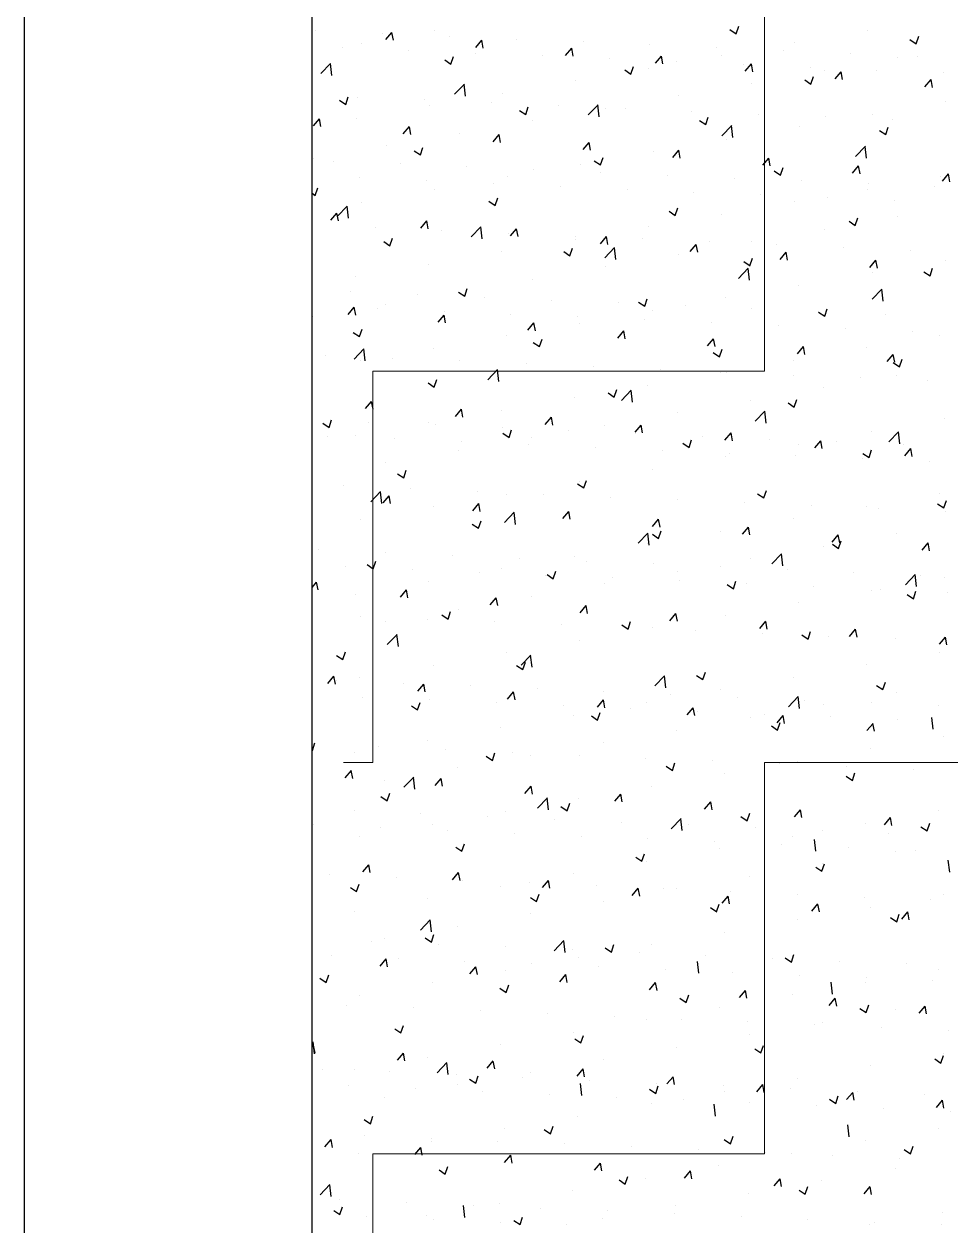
# Model space of a CAD drawing. Header units: millimetres. Extents: x 331487 to 517269, y 198509 to 399936.
# Drawn here: x 414920 to 415660, y 393357 to 394317 of the extents above; entities that cross this region are included whole.
import ezdxf

# ---------------------------------------------------------------- set-up
doc = ezdxf.new("R2010")
doc.units = ezdxf.units.MM
doc.header["$MEASUREMENT"] = 0
doc.layers.add('9th_Column', color=2, linetype='Continuous', lineweight=25)
doc.layers.add('9th_Hatch-4', color=252, linetype='Continuous', lineweight=5)
doc.layers.add('COLUMN', color=6, linetype='Continuous')

msp = doc.modelspace()

# ---------------------------------------------------------------- linework, layer by layer
at = {"layer": '9th_Column'}
for p, q in [((414920.13, 398279.03), (414920.13, 392419.03)), ((415150.13, 392649.03), (415150.13, 398049.03))]:
    msp.add_line(p, q, dxfattribs=at)
at = {"layer": '9th_Hatch-4', "linetype": 'Continuous'}
for p, q in [((415511.16, 394039.61), (415511.16, 394352.11)), ((415198.66, 394039.61), (415511.16, 394039.61)), ((415198.66, 393727.11), (415198.66, 394039.61)), ((415175.13, 393727.11), (415198.66, 393727.11)), ((415511.16, 393727.11), (415823.66, 393727.11)), ((415511.16, 393414.61), (415511.16, 393727.11)), ((415198.66, 393414.61), (415511.16, 393414.61)), ((415198.66, 393102.11), (415198.66, 393414.61))]:
    msp.add_line(p, q, dxfattribs=at)
at = {"layer": 'COLUMN', "color": 2, "linetype": 'Continuous'}
for p, q in [((415488.68, 394308.88), (415490.71, 394314.93)), ((415152.93, 394311.36), (415152.93, 394311.36)), ((415206.31, 394309.1), (415206.31, 394309.1)), ((415209.07, 394304.18), (415213.89, 394309.93)), ((415215.04, 394303.65), (415213.88, 394309.92)), ((415247.82, 394311.14), (415247.82, 394311.14)), ((415259.69, 394306.85), (415259.69, 394306.85)), ((415313.07, 394304.59), (415313.07, 394304.59)), ((415483.71, 394312.24), (415488.69, 394308.88)), ((415593.6, 394311.54), (415593.6, 394311.54)), ((415627.43, 394304.23), (415632.4, 394300.88)), ((415632.4, 394300.87), (415634.42, 394306.92)), ((415174.01, 394297.92), (415174.01, 394297.92)), ((415189.5, 394301.13), (415189.5, 394301.13)), ((415227.39, 394295.67), (415227.39, 394295.67)), ((415280.79, 394297.91), (415285.61, 394303.65)), ((415286.77, 394297.38), (415285.61, 394303.65)), ((415352.52, 394291.63), (415357.34, 394297.38)), ((415358.49, 394291.1), (415357.34, 394297.37)), ((415366.46, 394302.33), (415366.46, 394302.33)), ((415419.84, 394300.08), (415419.84, 394300.08)), ((415473.22, 394297.82), (415473.22, 394297.82)), ((415526.6, 394295.57), (415526.6, 394295.57)), ((415535.28, 394301.53), (415535.28, 394301.53)), ((415157.14, 394277.13), (415164.92, 394285.25)), ((415165.94, 394275.67), (415164.84, 394285.16)), ((415255.98, 394288), (415260.95, 394284.64)), ((415260.95, 394284.64), (415262.97, 394290.68)), ((415280.78, 394293.41), (415280.78, 394293.41)), ((415334.16, 394291.16), (415334.16, 394291.16)), ((415387.54, 394288.9), (415387.54, 394288.9)), ((415424.24, 394285.36), (415429.07, 394291.1)), ((415430.22, 394284.83), (415429.06, 394291.1)), ((415440.92, 394286.65), (415440.92, 394286.65)), ((415476.96, 394291.52), (415476.96, 394291.52)), ((415579.99, 394293.31), (415579.99, 394293.31)), ((415617.56, 394289.58), (415617.56, 394289.58)), ((415633.37, 394291.06), (415633.37, 394291.06)), ((415399.69, 394279.99), (415404.67, 394276.63)), ((415404.66, 394276.63), (415406.69, 394282.67)), ((415418.64, 394281.5), (415418.64, 394281.5)), ((415494.31, 394284.39), (415494.31, 394284.39)), ((415495.97, 394279.08), (415500.79, 394284.83)), ((415501.94, 394278.55), (415500.79, 394284.82)), ((415547.69, 394282.14), (415547.69, 394282.14)), ((415559.24, 394279.57), (415559.24, 394279.57)), ((415567.7, 394272.81), (415572.52, 394278.55)), ((415573.67, 394272.28), (415572.51, 394278.54)), ((415601.07, 394279.88), (415601.07, 394279.88)), ((415654.45, 394277.62), (415654.45, 394277.62)), ((415263.86, 394260.58), (415271.65, 394268.7)), ((415272.67, 394259.11), (415271.56, 394268.61)), ((415360.33, 394271.49), (415360.33, 394271.49)), ((415500.92, 394269.56), (415500.92, 394269.56)), ((415543.4, 394271.98), (415548.38, 394268.62)), ((415548.37, 394268.62), (415550.4, 394274.66)), ((415639.42, 394266.53), (415644.24, 394272.28)), ((415645.4, 394266), (415644.24, 394272.27)), ((415176.93, 394252.39), (415178.95, 394258.43)), ((415186.41, 394258.27), (415186.41, 394258.27)), ((415302.01, 394261.48), (415302.01, 394261.48)), ((415442.61, 394259.55), (415442.61, 394259.55)), ((415171.96, 394255.74), (415176.93, 394252.39)), ((415239.8, 394256.01), (415239.8, 394256.01)), ((415243.69, 394251.47), (415243.69, 394251.47)), ((415293.18, 394253.76), (415293.18, 394253.76)), ((415315.67, 394247.73), (415320.64, 394244.38)), ((415320.64, 394244.38), (415322.67, 394250.42)), ((415346.56, 394251.5), (415346.56, 394251.5)), ((415370.58, 394244.03), (415378.37, 394252.15)), ((415379.39, 394242.56), (415378.28, 394252.06)), ((415384.29, 394249.54), (415384.29, 394249.54)), ((415399.94, 394249.25), (415399.94, 394249.25)), ((415453.33, 394246.99), (415453.33, 394246.99)), ((415655.75, 394254.58), (415655.75, 394254.58)), ((415151.22, 394235.24), (415156.04, 394240.98)), ((415157.19, 394234.71), (415156.03, 394240.98)), ((415185.37, 394241.46), (415185.37, 394241.46)), ((415325.97, 394239.53), (415325.97, 394239.53)), ((415459.38, 394239.72), (415464.36, 394236.37)), ((415464.35, 394236.37), (415466.38, 394242.41)), ((415506.71, 394244.74), (415506.71, 394244.74)), ((415560.09, 394242.48), (415560.09, 394242.48)), ((415597.43, 394244.57), (415597.43, 394244.57)), ((415613.47, 394240.23), (415613.47, 394240.23)), ((415222.94, 394228.96), (415227.76, 394234.71)), ((415228.92, 394228.43), (415227.76, 394234.7)), ((415267.65, 394229.52), (415267.65, 394229.52)), ((415294.67, 394222.69), (415299.49, 394228.43)), ((415300.64, 394222.16), (415299.49, 394228.43)), ((415477.31, 394227.48), (415485.1, 394235.6)), ((415486.11, 394226.01), (415485.01, 394235.51)), ((415539.12, 394234.56), (415539.12, 394234.56)), ((415603.09, 394231.72), (415608.07, 394228.36)), ((415608.06, 394228.36), (415610.09, 394234.4)), ((415209.33, 394219.51), (415209.33, 394219.51)), ((415236.62, 394212.12), (415238.64, 394218.17)), ((415366.39, 394216.41), (415371.21, 394222.16)), ((415372.37, 394215.88), (415371.21, 394222.15)), ((415480.8, 394224.55), (415480.8, 394224.55)), ((415584.03, 394210.93), (415591.82, 394219.04)), ((415592.84, 394209.46), (415591.73, 394218.96)), ((415151.01, 394209.5), (415151.01, 394209.5)), ((415231.65, 394215.48), (415236.62, 394212.13)), ((415380.33, 394204.12), (415382.36, 394210.16)), ((415422.48, 394214.54), (415422.48, 394214.54)), ((415438.12, 394210.14), (415442.94, 394215.88)), ((415444.09, 394209.61), (415442.94, 394215.88)), ((415509.85, 394203.86), (415514.67, 394209.61)), ((415515.82, 394203.33), (415514.66, 394209.6)), ((415166.94, 394207.17), (415166.94, 394207.17)), ((415220.32, 394204.92), (415220.32, 394204.92)), ((415273.71, 394202.66), (415273.71, 394202.66)), ((415327.09, 394200.4), (415327.09, 394200.4)), ((415364.16, 394204.53), (415364.16, 394204.53)), ((415375.36, 394207.47), (415380.33, 394204.12)), ((415519.07, 394199.46), (415524.05, 394196.11)), ((415524.04, 394196.11), (415526.07, 394202.15)), ((415581.57, 394197.59), (415586.39, 394203.33)), ((415587.55, 394197.06), (415586.39, 394203.33)), ((415188.03, 394193.74), (415188.03, 394193.74)), ((415241.41, 394191.48), (415241.41, 394191.48)), ((415294.79, 394189.23), (415294.79, 394189.23)), ((415305.84, 394194.52), (415305.84, 394194.52)), ((415380.47, 394198.15), (415380.47, 394198.15)), ((415433.85, 394195.89), (415433.85, 394195.89)), ((415487.23, 394193.64), (415487.23, 394193.64)), ((415540.62, 394191.38), (415540.62, 394191.38)), ((415594, 394189.13), (415594, 394189.13)), ((415651.62, 394194.92), (415651.62, 394194.92)), ((415653.3, 394191.31), (415658.12, 394197.06)), ((415659.27, 394190.78), (415658.12, 394197.05)), ((415150.13, 394181.54), (415152.6, 394179.87)), ((415152.59, 394179.87), (415154.62, 394185.91)), ((415247.52, 394184.51), (415247.52, 394184.51)), ((415348.17, 394186.97), (415348.17, 394186.97)), ((415401.55, 394184.72), (415401.55, 394184.72)), ((415454.94, 394182.46), (415454.94, 394182.46)), ((415508.32, 394180.21), (415508.32, 394180.21)), ((415593.31, 394184.91), (415593.31, 394184.91)), ((415647.38, 394186.87), (415647.38, 394186.87)), ((415170.39, 394163.17), (415178.18, 394171.29)), ((415179.2, 394161.7), (415178.09, 394171.2)), ((415189.2, 394174.5), (415189.2, 394174.5)), ((415291.34, 394175.22), (415296.31, 394171.86)), ((415296.31, 394171.86), (415298.33, 394177.91)), ((415440.02, 394163.85), (415442.05, 394169.9)), ((415534.99, 394174.9), (415534.99, 394174.9)), ((415561.7, 394177.95), (415561.7, 394177.95)), ((415615.08, 394175.69), (415615.08, 394175.69)), ((415165.09, 394160.02), (415169.91, 394165.77)), ((415171.06, 394159.49), (415169.91, 394165.76)), ((415435.05, 394167.21), (415440.02, 394163.85)), ((415476.67, 394164.89), (415476.67, 394164.89)), ((415583.73, 394155.84), (415585.76, 394161.89)), ((415617.27, 394162.95), (415617.27, 394162.95)), ((415200.43, 394154.08), (415200.43, 394154.08)), ((415236.82, 394153.74), (415241.64, 394159.49)), ((415242.79, 394153.21), (415241.63, 394159.48)), ((415253.81, 394151.83), (415253.81, 394151.83)), ((415277.12, 394146.62), (415284.91, 394154.74)), ((415285.92, 394145.15), (415284.82, 394154.65)), ((415308.54, 394147.47), (415313.36, 394153.21)), ((415314.52, 394146.94), (415313.36, 394153.21)), ((415418.35, 394154.88), (415418.35, 394154.88)), ((415558.95, 394152.94), (415558.95, 394152.94)), ((415578.76, 394159.2), (415583.74, 394155.85)), ((415207.31, 394142.97), (415212.29, 394139.61)), ((415212.28, 394139.61), (415214.31, 394145.65)), ((415307.19, 394149.57), (415307.19, 394149.57)), ((415360.03, 394144.87), (415360.03, 394144.87)), ((415360.57, 394147.32), (415360.57, 394147.32)), ((415380.27, 394141.19), (415385.09, 394146.94)), ((415386.24, 394140.66), (415385.09, 394146.93)), ((415413.96, 394145.06), (415413.96, 394145.06)), ((415467.34, 394142.81), (415467.34, 394142.81)), ((415500.63, 394142.93), (415500.63, 394142.93)), ((415301.71, 394134.85), (415301.71, 394134.85)), ((415351.03, 394134.96), (415356, 394131.6)), ((415356, 394131.6), (415358.02, 394137.64)), ((415383.84, 394130.07), (415391.63, 394138.18)), ((415392.65, 394128.6), (415391.54, 394138.1)), ((415442.31, 394132.92), (415442.31, 394132.92)), ((415452, 394134.92), (415456.82, 394140.66)), ((415457.97, 394134.39), (415456.81, 394140.66)), ((415520.72, 394140.55), (415520.72, 394140.55)), ((415523.72, 394128.64), (415528.54, 394134.39)), ((415529.69, 394128.11), (415528.54, 394134.38)), ((415574.1, 394138.3), (415574.1, 394138.3)), ((415627.49, 394136.04), (415627.49, 394136.04)), ((415243.39, 394124.84), (415243.39, 394124.84)), ((415383.99, 394122.91), (415383.99, 394122.91)), ((415494.74, 394126.95), (415499.72, 394123.59)), ((415499.71, 394123.59), (415501.74, 394129.63)), ((415595.45, 394122.37), (415600.27, 394128.11)), ((415601.42, 394121.84), (415600.26, 394128.11)), ((415655.46, 394127.96), (415655.46, 394127.96)), ((415185.08, 394114.83), (415185.08, 394114.83)), ((415325.67, 394112.9), (415325.67, 394112.9)), ((415490.57, 394113.52), (415498.35, 394121.63)), ((415499.37, 394112.05), (415498.27, 394121.54)), ((415597.14, 394117.94), (415597.14, 394117.94)), ((415638.45, 394118.94), (415643.43, 394115.58)), ((415643.42, 394115.58), (415645.45, 394121.63)), ((415180.95, 394102.98), (415180.95, 394102.98)), ((415267.01, 394102.7), (415271.98, 394099.35)), ((415267.36, 394102.89), (415267.36, 394102.89)), ((415271.97, 394099.35), (415274, 394105.39)), ((415538.82, 394107.93), (415538.82, 394107.93)), ((415597.29, 394096.96), (415605.08, 394105.08)), ((415606.1, 394095.49), (415604.99, 394104.99)), ((415234.34, 394100.73), (415234.34, 394100.73)), ((415287.72, 394098.47), (415287.72, 394098.47)), ((415341.1, 394096.22), (415341.1, 394096.22)), ((415394.48, 394093.96), (415394.48, 394093.96)), ((415410.72, 394094.69), (415415.69, 394091.34)), ((415415.69, 394091.34), (415417.72, 394097.38)), ((415480.5, 394097.92), (415480.5, 394097.92)), ((415178.97, 394084.8), (415183.79, 394090.55)), ((415184.94, 394084.27), (415183.78, 394090.54)), ((415202.04, 394089.55), (415202.04, 394089.55)), ((415209.04, 394092.88), (415209.04, 394092.88)), ((415250.69, 394078.53), (415255.51, 394084.27)), ((415255.42, 394087.3), (415255.42, 394087.3)), ((415256.67, 394077.99), (415255.51, 394084.26)), ((415308.8, 394085.04), (415308.8, 394085.04)), ((415422.18, 394087.91), (415422.18, 394087.91)), ((415447.87, 394091.71), (415447.87, 394091.71)), ((415501.25, 394089.45), (415501.25, 394089.45)), ((415554.43, 394086.69), (415559.41, 394083.33)), ((415554.63, 394087.2), (415554.63, 394087.2)), ((415559.4, 394083.33), (415561.43, 394089.37)), ((415608.01, 394084.94), (415608.01, 394084.94)), ((415150.72, 394082.87), (415150.72, 394082.87)), ((415322.42, 394072.25), (415327.24, 394078)), ((415328.39, 394071.72), (415327.24, 394077.99)), ((415362.19, 394082.79), (415362.19, 394082.79)), ((415363.87, 394077.9), (415363.87, 394077.9)), ((415415.57, 394080.53), (415415.57, 394080.53)), ((415468.95, 394078.27), (415468.95, 394078.27)), ((415522.33, 394076.02), (415522.33, 394076.02)), ((415182.98, 394070.45), (415187.96, 394067.1)), ((415187.95, 394067.09), (415189.98, 394073.14)), ((415305.55, 394067.89), (415305.55, 394067.89)), ((415331.67, 394059.09), (415333.69, 394065.13)), ((415394.14, 394065.97), (415398.97, 394071.72)), ((415400.12, 394065.44), (415398.96, 394071.71)), ((415465.87, 394059.7), (415470.69, 394065.45)), ((415471.84, 394059.17), (415470.69, 394065.44)), ((415575.72, 394073.76), (415575.72, 394073.76)), ((415629.1, 394071.51), (415629.1, 394071.51)), ((415651.33, 394068.29), (415651.33, 394068.29)), ((415183.65, 394049.21), (415191.44, 394057.32)), ((415192.46, 394047.74), (415191.35, 394057.24)), ((415247.23, 394057.88), (415247.23, 394057.88)), ((415326.7, 394062.44), (415331.67, 394059.09)), ((415475.38, 394051.08), (415477.41, 394057.12)), ((415537.6, 394053.42), (415542.42, 394059.17)), ((415543.57, 394052.89), (415542.41, 394059.16)), ((415593.01, 394058.28), (415593.01, 394058.28)), ((415161.06, 394052.15), (415161.06, 394052.15)), ((415188.91, 394047.87), (415188.91, 394047.87)), ((415214.44, 394049.9), (415214.44, 394049.9)), ((415267.82, 394047.64), (415267.82, 394047.64)), ((415321.21, 394045.39), (415321.21, 394045.39)), ((415470.41, 394054.43), (415475.38, 394051.08)), ((415534.69, 394048.27), (415534.69, 394048.27)), ((415609.32, 394047.15), (415614.14, 394052.89)), ((415614.12, 394046.42), (415619.1, 394043.07)), ((415615.3, 394046.62), (415614.14, 394052.89)), ((415619.09, 394043.07), (415621.12, 394049.11)), ((415290.38, 394032.66), (415298.16, 394040.77)), ((415299.18, 394031.19), (415298.08, 394040.68)), ((415374.59, 394043.13), (415374.59, 394043.13)), ((415427.97, 394040.88), (415427.97, 394040.88)), ((415476.37, 394038.26), (415476.37, 394038.26)), ((415481.35, 394038.62), (415481.35, 394038.62)), ((415534.74, 394036.37), (415534.74, 394036.37)), ((415616.97, 394036.32), (415616.97, 394036.32)), ((415242.67, 394030.19), (415247.65, 394026.83)), ((415247.64, 394026.83), (415249.67, 394032.88)), ((415418.05, 394028.25), (415418.05, 394028.25)), ((415558.65, 394026.31), (415558.65, 394026.31)), ((415588.12, 394034.11), (415588.12, 394034.11)), ((415641.5, 394031.85), (415641.5, 394031.85)), ((415359.74, 394018.24), (415359.74, 394018.24)), ((415386.39, 394022.18), (415391.36, 394018.82)), ((415391.36, 394018.82), (415393.38, 394024.87)), ((415397.1, 394016.1), (415404.89, 394024.22)), ((415405.91, 394014.63), (415404.8, 394024.13)), ((415500.34, 394016.3), (415500.34, 394016.3)), ((415535.07, 394010.81), (415537.1, 394016.86)), ((415192.84, 394009.58), (415197.66, 394015.33)), ((415198.82, 394009.05), (415197.66, 394015.32)), ((415264.57, 394003.31), (415269.39, 394009.05)), ((415270.54, 394002.78), (415269.38, 394009.04)), ((415301.42, 394008.23), (415301.42, 394008.23)), ((415503.82, 393999.55), (415511.61, 394007.67)), ((415512.63, 393998.08), (415511.52, 394007.58)), ((415530.1, 394014.17), (415535.07, 394010.82)), ((415158.65, 393997.94), (415163.63, 393994.58)), ((415163.62, 393994.58), (415165.65, 394000.62)), ((415194.97, 393998.8), (415194.97, 393998.8)), ((415243.1, 393998.22), (415243.1, 393998.22)), ((415336.29, 393997.03), (415341.11, 394002.78)), ((415342.27, 393996.5), (415341.11, 394002.77)), ((415442.02, 394006.29), (415442.02, 394006.29)), ((415655.16, 394001.33), (415655.16, 394001.33)), ((415162.67, 393987.62), (415162.67, 393987.62)), ((415184.78, 393988.2), (415184.78, 393988.2)), ((415248.35, 393996.54), (415248.35, 393996.54)), ((415301.73, 393994.29), (415301.73, 393994.29)), ((415302.36, 393989.93), (415307.34, 393986.57)), ((415307.33, 393986.57), (415309.36, 393992.61)), ((415355.12, 393992.03), (415355.12, 393992.03)), ((415383.7, 393996.28), (415383.7, 393996.28)), ((415408.02, 393990.76), (415412.84, 393996.5)), ((415408.5, 393989.78), (415408.5, 393989.78)), ((415413.99, 393990.23), (415412.84, 393996.49)), ((415461.88, 393987.52), (415461.88, 393987.52)), ((415479.75, 393984.48), (415484.57, 393990.23)), ((415485.72, 393983.95), (415484.56, 393990.22)), ((415596.84, 393991.32), (415596.84, 393991.32)), ((415610.55, 393983), (415618.34, 393991.12)), ((415619.35, 393981.53), (415618.25, 393991.03)), ((415216.05, 393985.37), (415216.05, 393985.37)), ((415269.44, 393983.11), (415269.44, 393983.11)), ((415322.82, 393980.86), (415322.82, 393980.86)), ((415325.38, 393986.27), (415325.38, 393986.27)), ((415376.2, 393978.6), (415376.2, 393978.6)), ((415446.08, 393981.92), (415451.05, 393978.56)), ((415451.05, 393978.56), (415453.07, 393984.6)), ((415515.26, 393985.27), (415515.26, 393985.27)), ((415538.53, 393981.3), (415538.53, 393981.3)), ((415551.47, 393978.21), (415556.29, 393983.95)), ((415557.45, 393977.67), (415556.29, 393983.94)), ((415568.64, 393983.01), (415568.64, 393983.01)), ((415622.03, 393980.75), (415622.03, 393980.75)), ((415267.06, 393976.26), (415267.06, 393976.26)), ((415429.58, 393976.34), (415429.58, 393976.34)), ((415480.21, 393971.29), (415480.21, 393971.29)), ((415482.96, 393974.09), (415482.96, 393974.09)), ((415536.35, 393971.83), (415536.35, 393971.83)), ((415589.73, 393969.58), (415589.73, 393969.58)), ((415589.79, 393973.91), (415594.76, 393970.55)), ((415594.76, 393970.55), (415596.79, 393976.6)), ((415623.2, 393971.93), (415628.02, 393977.68)), ((415629.17, 393971.4), (415628.01, 393977.67)), ((415208.74, 393966.25), (415208.74, 393966.25)), ((415223.31, 393954.32), (415225.34, 393960.36)), ((415421.89, 393961.28), (415421.89, 393961.28)), ((415643.11, 393967.32), (415643.11, 393967.32)), ((415150.42, 393956.24), (415150.42, 393956.24)), ((415218.34, 393957.67), (415223.32, 393954.32)), ((415362.06, 393949.66), (415367.03, 393946.31)), ((415363.57, 393951.27), (415363.57, 393951.27)), ((415367.02, 393946.31), (415369.05, 393952.35)), ((415175.07, 393947.97), (415175.07, 393947.97)), ((415196.91, 393935.24), (415204.7, 393943.36)), ((415205.72, 393933.78), (415204.61, 393943.27)), ((415206.72, 393934.36), (415211.54, 393940.11)), ((415212.69, 393933.83), (415211.53, 393940.1)), ((415228.46, 393945.71), (415228.46, 393945.71)), ((415281.84, 393943.46), (415281.84, 393943.46)), ((415305.25, 393941.26), (415305.25, 393941.26)), ((415335.22, 393941.2), (415335.22, 393941.2)), ((415505.77, 393941.66), (415510.74, 393938.3)), ((415510.74, 393938.3), (415512.77, 393944.34)), ((415651.03, 393941.66), (415651.03, 393941.66)), ((415246.93, 393931.25), (415246.93, 393931.25)), ((415278.44, 393928.09), (415283.26, 393933.83)), ((415284.42, 393927.56), (415283.26, 393933.82)), ((415388.6, 393938.95), (415388.6, 393938.95)), ((415441.98, 393936.69), (415441.98, 393936.69)), ((415495.37, 393934.43), (415495.37, 393934.43)), ((415548.75, 393932.18), (415548.75, 393932.18)), ((415592.72, 393931.65), (415592.72, 393931.65)), ((415602.13, 393929.92), (415602.13, 393929.92)), ((415649.48, 393933.65), (415654.46, 393930.29)), ((415654.45, 393930.29), (415656.48, 393936.33)), ((415188.61, 393921.24), (415188.61, 393921.24)), ((415303.63, 393918.69), (415311.42, 393926.81)), ((415312.44, 393917.22), (415311.33, 393926.72)), ((415350.17, 393921.81), (415354.99, 393927.56)), ((415356.14, 393921.28), (415354.99, 393927.55)), ((415421.89, 393915.54), (415426.72, 393921.28)), ((415427.87, 393915.01), (415426.71, 393921.27)), ((415534.4, 393921.64), (415534.4, 393921.64)), ((415655.51, 393927.67), (415655.51, 393927.67)), ((415278.03, 393917.41), (415283.01, 393914.06)), ((415283, 393914.06), (415285.03, 393920.1)), ((415426.72, 393906.05), (415428.74, 393912.09)), ((415476.08, 393911.63), (415476.08, 393911.63)), ((415493.62, 393909.26), (415498.44, 393915.01)), ((415499.59, 393908.73), (415498.44, 393915)), ((415410.36, 393902.14), (415418.15, 393910.26)), ((415417.76, 393901.62), (415417.76, 393901.62)), ((415419.16, 393900.67), (415418.06, 393910.17)), ((415421.75, 393909.4), (415426.72, 393906.05)), ((415565.35, 393902.99), (415570.17, 393908.73)), ((415565.46, 393901.39), (415570.43, 393898.04)), ((415571.32, 393902.46), (415570.16, 393908.72)), ((415570.43, 393898.04), (415572.46, 393904.08)), ((415616.68, 393909.69), (415616.68, 393909.69)), ((415637.07, 393896.71), (415641.89, 393902.46)), ((415643.05, 393896.18), (415641.89, 393902.45)), ((415155.6, 393896.87), (415155.6, 393896.87)), ((415208.98, 393894.61), (415208.98, 393894.61)), ((415262.36, 393892.36), (415262.36, 393892.36)), ((415359.44, 393891.61), (415359.44, 393891.61)), ((415517.08, 393885.59), (415524.87, 393893.71)), ((415525.89, 393884.12), (415524.78, 393893.62)), ((415558.36, 393899.68), (415558.36, 393899.68)), ((415176.68, 393883.44), (415176.68, 393883.44)), ((415194.01, 393885.16), (415198.99, 393881.8)), ((415198.98, 393881.8), (415201.01, 393887.85)), ((415315.75, 393890.1), (415315.75, 393890.1)), ((415369.13, 393887.85), (415369.13, 393887.85)), ((415422.51, 393885.59), (415422.51, 393885.59)), ((415475.89, 393883.34), (415475.89, 393883.34)), ((415500.04, 393889.67), (415500.04, 393889.67)), ((415230.07, 393881.18), (415230.07, 393881.18)), ((415283.45, 393878.92), (415283.45, 393878.92)), ((415301.12, 393881.6), (415301.12, 393881.6)), ((415336.83, 393876.67), (415336.83, 393876.67)), ((415337.72, 393877.15), (415342.7, 393873.79)), ((415342.69, 393873.79), (415344.72, 393879.84)), ((415390.21, 393874.41), (415390.21, 393874.41)), ((415441.72, 393879.66), (415441.72, 393879.66)), ((415529.28, 393881.08), (415529.28, 393881.08)), ((415582.66, 393878.82), (415582.66, 393878.82)), ((415623.81, 393869.04), (415631.59, 393877.15)), ((415632.61, 393867.57), (415631.51, 393877.06)), ((415636.04, 393876.57), (415636.04, 393876.57)), ((415654.87, 393874.7), (415654.87, 393874.7)), ((415150.13, 393866.93), (415153.69, 393871.16)), ((415154.84, 393864.89), (415153.68, 393871.16)), ((415220.59, 393859.14), (415225.41, 393864.89)), ((415226.57, 393858.61), (415225.41, 393864.88)), ((415242.8, 393871.59), (415242.8, 393871.59)), ((415383.4, 393869.65), (415383.4, 393869.65)), ((415443.6, 393872.16), (415443.6, 393872.16)), ((415481.44, 393869.14), (415486.41, 393865.79)), ((415486.41, 393865.78), (415488.43, 393871.83)), ((415496.98, 393869.9), (415496.98, 393869.9)), ((415550.36, 393867.65), (415550.36, 393867.65)), ((415596.55, 393864.69), (415596.55, 393864.69)), ((415603.74, 393865.39), (415603.74, 393865.39)), ((415630.12, 393857.78), (415632.15, 393863.82)), ((415657.12, 393863.14), (415657.12, 393863.14)), ((415184.49, 393861.58), (415184.49, 393861.58)), ((415292.32, 393852.87), (415297.14, 393858.61)), ((415298.29, 393852.34), (415297.14, 393858.61)), ((415325.08, 393859.64), (415325.08, 393859.64)), ((415538.23, 393854.68), (415538.23, 393854.68)), ((415625.15, 393861.13), (415630.12, 393857.78)), ((415189.09, 393843.78), (415189.09, 393843.78)), ((415253.7, 393844.9), (415258.68, 393841.54)), ((415258.67, 393841.54), (415260.7, 393847.58)), ((415266.77, 393849.63), (415266.77, 393849.63)), ((415364.04, 393846.59), (415368.86, 393852.34)), ((415370.02, 393846.06), (415368.86, 393852.33)), ((415435.77, 393840.32), (415440.59, 393846.06)), ((415441.74, 393839.79), (415440.59, 393846.05)), ((415479.91, 393844.67), (415479.91, 393844.67)), ((415208.45, 393839.62), (415208.45, 393839.62)), ((415242.47, 393841.53), (415242.47, 393841.53)), ((415295.85, 393839.27), (415295.85, 393839.27)), ((415349.23, 393837.02), (415349.23, 393837.02)), ((415397.41, 393836.89), (415402.39, 393833.53)), ((415402.38, 393833.53), (415404.41, 393839.57)), ((415402.62, 393834.76), (415402.62, 393834.76)), ((415421.59, 393834.65), (415421.59, 393834.65)), ((415507.5, 393834.04), (415512.32, 393839.79)), ((415513.47, 393833.51), (415512.31, 393839.78)), ((415210.17, 393821.28), (415217.96, 393829.4)), ((415218.97, 393819.81), (415217.87, 393829.31)), ((415363.28, 393824.64), (415363.28, 393824.64)), ((415456, 393832.5), (415456, 393832.5)), ((415509.38, 393830.25), (415509.38, 393830.25)), ((415541.13, 393828.88), (415546.1, 393825.52)), ((415546.1, 393825.52), (415548.12, 393831.57)), ((415562.76, 393827.99), (415562.76, 393827.99)), ((415579.22, 393827.77), (415584.04, 393833.51)), ((415585.2, 393827.24), (415584.04, 393833.5)), ((415616.14, 393825.74), (415616.14, 393825.74)), ((415650.95, 393821.49), (415655.77, 393827.24)), ((415656.92, 393820.96), (415655.77, 393827.23)), ((415174.65, 393809.29), (415176.68, 393815.33)), ((415650.74, 393815.03), (415650.74, 393815.03)), ((415169.68, 393812.64), (415174.65, 393809.29)), ((415304.96, 393814.63), (415304.96, 393814.63)), ((415316.89, 393804.73), (415324.68, 393812.85)), ((415318.36, 393801.28), (415320.39, 393807.32)), ((415325.7, 393803.26), (415324.59, 393812.76)), ((415162.74, 393790.2), (415167.56, 393795.94)), ((415168.71, 393789.67), (415167.56, 393795.94)), ((415246.64, 393804.62), (415246.64, 393804.62)), ((415313.39, 393804.63), (415318.37, 393801.28)), ((415423.62, 393788.18), (415431.4, 393796.29)), ((415432.42, 393786.71), (415431.32, 393796.2)), ((415457.11, 393796.63), (415462.08, 393793.27)), ((415462.07, 393793.27), (415464.1, 393799.31)), ((415592.42, 393805.02), (415592.42, 393805.02)), ((415169.61, 393792.68), (415169.61, 393792.68)), ((415188.32, 393794.61), (415188.32, 393794.61)), ((415223, 393790.43), (415223, 393790.43)), ((415234.47, 393783.92), (415239.29, 393789.67)), ((415240.44, 393783.39), (415239.28, 393789.66)), ((415276.38, 393788.17), (415276.38, 393788.17)), ((415534.1, 393795.01), (415534.1, 393795.01)), ((415600.82, 393788.62), (415605.79, 393785.26)), ((415605.79, 393785.26), (415607.82, 393791.3)), ((415190.7, 393779.25), (415190.7, 393779.25)), ((415244.08, 393776.99), (415244.08, 393776.99)), ((415306.19, 393777.65), (415311.01, 393783.39)), ((415312.17, 393777.12), (415311.01, 393783.39)), ((415329.76, 393785.92), (415329.76, 393785.92)), ((415377.92, 393771.37), (415382.74, 393777.12)), ((415383.89, 393770.84), (415382.74, 393777.11)), ((415383.14, 393783.66), (415383.14, 393783.66)), ((415436.52, 393781.4), (415436.52, 393781.4)), ((415475.78, 393785), (415475.78, 393785)), ((415489.91, 393779.15), (415489.91, 393779.15)), ((415530.34, 393771.62), (415538.13, 393779.74)), ((415539.15, 393770.16), (415538.04, 393779.65)), ((415543.29, 393776.89), (415543.29, 393776.89)), ((415616.38, 393783.06), (415616.38, 393783.06)), ((415229.37, 393772.38), (415234.34, 393769.03)), ((415234.34, 393769.03), (415236.37, 393775.07)), ((415297.46, 393774.74), (415297.46, 393774.74)), ((415350.84, 393772.48), (415350.84, 393772.48)), ((415378.05, 393761.02), (415380.08, 393767.06)), ((415404.23, 393770.23), (415404.23, 393770.23)), ((415417.47, 393774.99), (415417.47, 393774.99)), ((415449.64, 393765.1), (415454.47, 393770.84)), ((415455.62, 393764.57), (415454.46, 393770.84)), ((415457.61, 393767.97), (415457.61, 393767.97)), ((415558.06, 393773.05), (415558.06, 393773.05)), ((415596.67, 393774.64), (415596.67, 393774.64)), ((415650.05, 393772.38), (415650.05, 393772.38)), ((415359.15, 393764.98), (415359.15, 393764.98)), ((415373.08, 393764.37), (415378.06, 393761.02)), ((415499.75, 393763.04), (415499.75, 393763.04)), ((415510.99, 393765.72), (415510.99, 393765.72)), ((415521.37, 393758.82), (415526.19, 393764.57)), ((415521.77, 393753.01), (415523.79, 393759.05)), ((415527.34, 393758.29), (415526.19, 393764.56)), ((415564.37, 393763.46), (415564.37, 393763.46)), ((415593.1, 393752.55), (415597.92, 393758.29)), ((415599.07, 393752.02), (415597.91, 393758.29)), ((415617.76, 393761.21), (415617.76, 393761.21)), ((415645.87, 393753.6), (415644.76, 393763.1)), ((415300.83, 393754.97), (415300.83, 393754.97)), ((415441.43, 393753.03), (415441.43, 393753.03)), ((415516.8, 393756.36), (415521.77, 393753.01)), ((415654.57, 393748.07), (415654.57, 393748.07)), ((415150.32, 393736.77), (415152.34, 393742.82)), ((415203.1, 393739.6), (415203.1, 393739.6)), ((415242.51, 393744.96), (415242.51, 393744.96)), ((415383.11, 393743.02), (415383.11, 393743.02)), ((415596.25, 393738.06), (415596.25, 393738.06)), ((415150.13, 393736.9), (415150.32, 393736.77)), ((415184.19, 393734.95), (415184.19, 393734.95)), ((415256.48, 393737.34), (415256.48, 393737.34)), ((415289.06, 393732.12), (415294.04, 393728.76)), ((415294.03, 393728.76), (415296.06, 393734.81)), ((415309.86, 393735.09), (415309.86, 393735.09)), ((415324.79, 393733.01), (415324.79, 393733.01)), ((415363.25, 393732.83), (415363.25, 393732.83)), ((415416.63, 393730.57), (415416.63, 393730.57)), ((415176.62, 393714.98), (415181.44, 393720.73)), ((415182.59, 393714.45), (415181.43, 393720.72)), ((415266.47, 393723), (415266.47, 393723)), ((415432.77, 393724.11), (415437.75, 393720.76)), ((415437.74, 393720.75), (415439.77, 393726.8)), ((415470.01, 393728.32), (415470.01, 393728.32)), ((415523.39, 393726.06), (415523.39, 393726.06)), ((415537.94, 393728.05), (415537.94, 393728.05)), ((415576.78, 393723.81), (415576.78, 393723.81)), ((415630.16, 393721.55), (415630.16, 393721.55)), ((415208.15, 393712.99), (415208.15, 393712.99)), ((415223.42, 393707.32), (415231.21, 393715.43)), ((415232.23, 393705.85), (415231.13, 393715.34)), ((415248.34, 393708.7), (415253.16, 393714.45)), ((415254.32, 393708.17), (415253.16, 393714.44)), ((415479.62, 393718.04), (415479.62, 393718.04)), ((415576.49, 393716.1), (415581.46, 393712.75)), ((415581.46, 393712.75), (415583.48, 393718.79)), ((415205.04, 393699.87), (415210.01, 393696.51)), ((415210.01, 393696.51), (415212.04, 393702.55)), ((415320.07, 393702.43), (415324.89, 393708.17)), ((415326.04, 393701.9), (415324.89, 393708.17)), ((415391.79, 393696.15), (415396.61, 393701.9)), ((415397.77, 393695.62), (415396.61, 393701.89)), ((415421.3, 393708.03), (415421.3, 393708.03)), ((415330.15, 393690.76), (415337.94, 393698.88)), ((415338.96, 393689.3), (415337.85, 393698.79)), ((415348.75, 393691.86), (415353.73, 393688.5)), ((415353.72, 393688.5), (415355.75, 393694.54)), ((415362.98, 393698.02), (415362.98, 393698.02)), ((415463.52, 393689.88), (415468.34, 393695.62)), ((415469.49, 393689.35), (415468.34, 393695.62)), ((415183.63, 393688.5), (415183.63, 393688.5)), ((415237.01, 393686.24), (415237.01, 393686.24)), ((415290.39, 393683.99), (415290.39, 393683.99)), ((415304.66, 393688), (415304.66, 393688)), ((415343.77, 393681.73), (415343.77, 393681.73)), ((415436.87, 393674.21), (415444.66, 393682.33)), ((415445.68, 393672.74), (415444.57, 393682.24)), ((415492.46, 393683.85), (415497.44, 393680.49)), ((415497.43, 393680.49), (415499.46, 393686.54)), ((415535.25, 393683.6), (415540.07, 393689.35)), ((415541.22, 393683.07), (415540.06, 393689.34)), ((415606.97, 393677.33), (415611.79, 393683.07)), ((415612.95, 393676.8), (415611.79, 393683.07)), ((415650.44, 393688.4), (415650.44, 393688.4)), ((415151.33, 393677.32), (415151.33, 393677.32)), ((415204.71, 393675.06), (415204.71, 393675.06)), ((415246.34, 393677.99), (415246.34, 393677.99)), ((415258.09, 393672.81), (415258.09, 393672.81)), ((415397.16, 393679.47), (415397.16, 393679.47)), ((415450.54, 393677.22), (415450.54, 393677.22)), ((415503.92, 393674.96), (415503.92, 393674.96)), ((415557.3, 393672.71), (415557.3, 393672.71)), ((415592.13, 393678.39), (415592.13, 393678.39)), ((415636.18, 393675.84), (415641.15, 393672.49)), ((415641.15, 393672.48), (415643.17, 393678.53)), ((415188.02, 393667.98), (415188.02, 393667.98)), ((415269.7, 393656.25), (415271.73, 393662.29)), ((415311.48, 393670.55), (415311.48, 393670.55)), ((415364.86, 393668.3), (415364.86, 393668.3)), ((415418.24, 393666.04), (415418.24, 393666.04)), ((415471.62, 393663.79), (415471.62, 393663.79)), ((415525.01, 393661.53), (415525.01, 393661.53)), ((415533.81, 393668.38), (415533.81, 393668.38)), ((415552.4, 393656.19), (415551.3, 393665.69)), ((415610.68, 393670.45), (415610.68, 393670.45)), ((415264.73, 393659.6), (415269.7, 393656.25)), ((415413.41, 393648.24), (415415.44, 393654.28)), ((415475.49, 393658.37), (415475.49, 393658.37)), ((415578.39, 393659.28), (415578.39, 393659.28)), ((415616.09, 393656.43), (415616.09, 393656.43)), ((415631.77, 393657.02), (415631.77, 393657.02)), ((415190.49, 393639.76), (415195.31, 393645.51)), ((415196.46, 393639.23), (415195.31, 393645.5)), ((415408.44, 393651.6), (415413.42, 393648.24)), ((415417.17, 393648.36), (415417.17, 393648.36)), ((415552.16, 393643.59), (415557.13, 393640.23)), ((415557.12, 393640.23), (415559.15, 393646.27)), ((415557.77, 393646.42), (415557.77, 393646.42)), ((415659.13, 393639.64), (415658.02, 393649.14)), ((415163.73, 393637.67), (415163.73, 393637.67)), ((415217.11, 393635.41), (415217.11, 393635.41)), ((415262.22, 393633.49), (415267.04, 393639.23)), ((415268.19, 393632.95), (415267.03, 393639.22)), ((415270.5, 393633.15), (415270.5, 393633.15)), ((415333.94, 393627.21), (415338.76, 393632.96)), ((415339.92, 393626.68), (415338.76, 393632.95)), ((415358.85, 393638.35), (415358.85, 393638.35)), ((415499.45, 393636.41), (415499.45, 393636.41)), ((415180.71, 393627.35), (415185.68, 393624)), ((415185.68, 393624), (415187.7, 393630.04)), ((415300.53, 393628.34), (415300.53, 393628.34)), ((415323.88, 393630.9), (415323.88, 393630.9)), ((415377.26, 393628.64), (415377.26, 393628.64)), ((415405.67, 393620.93), (415410.49, 393626.68)), ((415411.64, 393620.4), (415410.49, 393626.67)), ((415430.64, 393626.39), (415430.64, 393626.39)), ((415441.13, 393626.4), (415441.13, 393626.4)), ((415484.03, 393624.13), (415484.03, 393624.13)), ((415242.21, 393618.33), (415242.21, 393618.33)), ((415324.42, 393619.34), (415329.39, 393615.99)), ((415329.39, 393615.99), (415331.42, 393622.03)), ((415382.81, 393616.39), (415382.81, 393616.39)), ((415473.1, 393607.98), (415475.13, 393614.02)), ((415477.39, 393614.66), (415482.22, 393620.4)), ((415483.37, 393614.13), (415482.21, 393620.4)), ((415537.41, 393621.88), (415537.41, 393621.88)), ((415549.12, 393608.38), (415553.94, 393614.13)), ((415555.09, 393607.85), (415553.94, 393614.12)), ((415590.79, 393619.62), (415590.79, 393619.62)), ((415644.17, 393617.37), (415644.17, 393617.37)), ((415654.28, 393621.44), (415654.28, 393621.44)), ((415183.9, 393608.32), (415183.9, 393608.32)), ((415324.49, 393606.38), (415324.49, 393606.38)), ((415468.13, 393611.33), (415473.11, 393607.98)), ((415595.96, 393611.43), (415595.96, 393611.43)), ((415616.82, 393599.97), (415618.84, 393606.01)), ((415620.85, 393602.11), (415625.67, 393607.85)), ((415626.82, 393601.58), (415625.66, 393607.85)), ((415236.68, 393593.35), (415244.47, 393601.47)), ((415245.49, 393591.88), (415244.38, 393601.38)), ((415266.18, 393596.37), (415266.18, 393596.37)), ((415537.64, 393601.42), (415537.64, 393601.42)), ((415611.85, 393603.33), (415616.82, 393599.97)), ((415207.86, 393586.36), (415207.86, 393586.36)), ((415240.4, 393587.09), (415245.37, 393583.73)), ((415245.37, 393583.73), (415247.39, 393589.78)), ((415343.41, 393576.8), (415351.2, 393584.92)), ((415352.21, 393575.33), (415351.11, 393584.83)), ((415479.32, 393591.41), (415479.32, 393591.41)), ((415197.64, 393584.31), (415197.64, 393584.31)), ((415251.02, 393582.06), (415251.02, 393582.06)), ((415304.4, 393579.8), (415304.4, 393579.8)), ((415357.79, 393577.54), (415357.79, 393577.54)), ((415384.11, 393579.08), (415389.09, 393575.73)), ((415389.08, 393575.72), (415391.11, 393581.77)), ((415411.17, 393575.29), (415411.17, 393575.29)), ((415421, 393581.4), (415421, 393581.4)), ((415165.34, 393573.13), (415165.34, 393573.13)), ((415204.37, 393564.54), (415209.19, 393570.29)), ((415210.34, 393564.01), (415209.18, 393570.28)), ((415218.73, 393570.88), (415218.73, 393570.88)), ((415272.11, 393568.62), (415272.11, 393568.62)), ((415325.49, 393566.37), (415325.49, 393566.37)), ((415362.69, 393571.39), (415362.69, 393571.39)), ((415458.94, 393558.78), (415457.83, 393568.28)), ((415464.55, 393573.03), (415464.55, 393573.03)), ((415517.93, 393570.78), (415517.93, 393570.78)), ((415527.82, 393571.07), (415532.8, 393567.72)), ((415532.79, 393567.72), (415534.82, 393573.76)), ((415571.32, 393568.52), (415571.32, 393568.52)), ((415624.7, 393566.27), (415624.7, 393566.27)), ((415161.34, 393551.48), (415163.37, 393557.52)), ((415276.09, 393558.27), (415280.91, 393564.01)), ((415282.07, 393557.74), (415280.91, 393564)), ((415304.37, 393561.38), (415304.37, 393561.38)), ((415347.82, 393551.99), (415352.64, 393557.74)), ((415353.79, 393551.46), (415352.64, 393557.73)), ((415378.87, 393564.11), (415378.87, 393564.11)), ((415432.25, 393561.86), (415432.25, 393561.86)), ((415485.64, 393559.6), (415485.64, 393559.6)), ((415539.02, 393557.35), (415539.02, 393557.35)), ((415650.15, 393561.77), (415650.15, 393561.77)), ((415156.38, 393554.84), (415161.35, 393551.48)), ((415246.05, 393551.37), (415246.05, 393551.37)), ((415300.09, 393546.83), (415305.06, 393543.47)), ((415305.06, 393543.47), (415307.09, 393549.51)), ((415419.54, 393545.72), (415424.37, 393551.46)), ((415425.52, 393545.19), (415424.36, 393551.45)), ((415565.66, 393542.23), (415564.56, 393551.72)), ((415591.83, 393551.76), (415591.83, 393551.76)), ((415592.4, 393555.09), (415592.4, 393555.09)), ((415645.78, 393552.83), (415645.78, 393552.83)), ((415187.73, 393541.35), (415187.73, 393541.35)), ((415443.8, 393538.82), (415448.78, 393535.46)), ((415448.77, 393535.46), (415450.8, 393541.51)), ((415491.27, 393539.44), (415496.09, 393545.19)), ((415497.24, 393538.91), (415496.09, 393545.18)), ((415533.51, 393541.75), (415533.51, 393541.75)), ((415563, 393533.17), (415567.82, 393538.91)), ((415568.97, 393532.63), (415567.81, 393538.9)), ((415177.75, 393533.48), (415177.75, 393533.48)), ((415231.13, 393531.22), (415231.13, 393531.22)), ((415284.51, 393528.97), (415284.51, 393528.97)), ((415475.19, 393531.74), (415475.19, 393531.74)), ((415587.51, 393530.81), (415592.49, 393527.46)), ((415592.48, 393527.45), (415594.51, 393533.5)), ((415615.79, 393529.81), (415615.79, 393529.81)), ((415634.72, 393526.89), (415639.54, 393532.64)), ((415640.7, 393526.36), (415639.54, 393532.63)), ((415337.89, 393526.71), (415337.89, 393526.71)), ((415391.27, 393524.46), (415391.27, 393524.46)), ((415416.88, 393521.73), (415416.88, 393521.73)), ((415444.66, 393522.2), (415444.66, 393522.2)), ((415498.04, 393519.95), (415498.04, 393519.95)), ((415551.42, 393517.69), (415551.42, 393517.69)), ((415557.47, 393519.79), (415557.47, 393519.79)), ((415216.07, 393514.57), (415221.04, 393511.22)), ((415221.04, 393511.22), (415223.06, 393517.26)), ((415358.56, 393511.72), (415358.56, 393511.72)), ((415364.75, 393503.21), (415366.78, 393509.25)), ((415499.16, 393509.78), (415499.16, 393509.78)), ((415604.8, 393515.44), (415604.8, 393515.44)), ((415658.19, 393513.18), (415658.19, 393513.18)), ((415150.13, 393503.15), (415151.01, 393504.06)), ((415150.13, 393499.91), (415151.34, 393501.34)), ((415152.02, 393494.47), (415150.92, 393503.97)), ((415152.49, 393495.07), (415151.33, 393501.33)), ((415300.24, 393501.71), (415300.24, 393501.71)), ((415359.78, 393506.57), (415364.75, 393503.21)), ((415440.84, 393499.77), (415440.84, 393499.77)), ((415503.49, 393498.56), (415508.47, 393495.2)), ((415508.46, 393495.2), (415510.49, 393501.24)), ((415218.24, 393489.32), (415223.06, 393495.07)), ((415224.22, 393488.79), (415223.06, 393495.06)), ((415241.92, 393491.7), (415241.92, 393491.7)), ((415289.97, 393483.05), (415294.79, 393488.79)), ((415295.94, 393482.52), (415294.78, 393488.78)), ((415382.52, 393489.76), (415382.52, 393489.76)), ((415647.21, 393490.55), (415652.18, 393487.19)), ((415652.17, 393487.19), (415654.2, 393493.23)), ((415653.98, 393494.81), (415653.98, 393494.81)), ((415158.27, 393482.38), (415158.27, 393482.38)), ((415183.6, 393481.69), (415183.6, 393481.69)), ((415211.65, 393480.12), (415211.65, 393480.12)), ((415249.94, 393479.39), (415257.73, 393487.51)), ((415258.75, 393477.92), (415257.64, 393487.42)), ((415324.2, 393479.75), (415324.2, 393479.75)), ((415361.69, 393476.77), (415366.51, 393482.52)), ((415367.67, 393476.24), (415366.51, 393482.51)), ((415595.67, 393484.8), (415595.67, 393484.8)), ((415265.04, 393477.87), (415265.04, 393477.87)), ((415265.88, 393469.74), (415265.88, 393469.74)), ((415275.76, 393474.31), (415280.73, 393470.96)), ((415280.73, 393470.96), (415282.75, 393477)), ((415318.42, 393475.61), (415318.42, 393475.61)), ((415365.47, 393461.37), (415364.37, 393470.86)), ((415371.8, 393473.36), (415371.8, 393473.36)), ((415425.18, 393471.1), (415425.18, 393471.1)), ((415433.42, 393470.5), (415438.24, 393476.24)), ((415439.39, 393469.97), (415438.24, 393476.23)), ((415505.15, 393464.22), (415509.97, 393469.97)), ((415511.12, 393463.69), (415509.96, 393469.96)), ((415537.35, 393474.79), (415537.35, 393474.79)), ((415179.36, 393468.95), (415179.36, 393468.95)), ((415232.74, 393466.69), (415232.74, 393466.69)), ((415286.12, 393464.44), (415286.12, 393464.44)), ((415339.5, 393462.18), (415339.5, 393462.18)), ((415392.89, 393459.93), (415392.89, 393459.93)), ((415419.47, 393466.3), (415424.44, 393462.95)), ((415424.44, 393462.95), (415426.47, 393468.99)), ((415478.57, 393468.85), (415478.57, 393468.85)), ((415479.03, 393464.78), (415479.03, 393464.78)), ((415531.95, 393466.59), (415531.95, 393466.59)), ((415568.15, 393454.94), (415570.18, 393460.98)), ((415576.87, 393457.95), (415581.69, 393463.69)), ((415582.85, 393457.42), (415581.69, 393463.68)), ((415585.33, 393464.34), (415585.33, 393464.34)), ((415638.71, 393462.08), (415638.71, 393462.08)), ((415207.56, 393459.73), (415207.56, 393459.73)), ((415420.71, 393454.77), (415420.71, 393454.77)), ((415446.27, 393457.67), (415446.27, 393457.67)), ((415472.19, 393444.82), (415471.09, 393454.31)), ((415499.65, 393455.41), (415499.65, 393455.41)), ((415553.03, 393453.16), (415553.03, 393453.16)), ((415563.18, 393458.3), (415568.16, 393454.94)), ((415606.41, 393450.9), (415606.41, 393450.9)), ((415648.6, 393451.67), (415653.42, 393457.42)), ((415654.57, 393451.14), (415653.41, 393457.41)), ((415191.73, 393442.06), (415196.71, 393438.7)), ((415196.7, 393438.7), (415198.73, 393444.75)), ((415362.39, 393444.76), (415362.39, 393444.76)), ((415659.8, 393448.65), (415659.8, 393448.65)), ((415304.07, 393434.75), (415304.07, 393434.75)), ((415335.45, 393434.05), (415340.42, 393430.7)), ((415340.42, 393430.69), (415342.44, 393436.74)), ((415578.92, 393428.26), (415577.81, 393437.76)), ((415649.86, 393435.14), (415649.86, 393435.14)), ((415160.39, 393420.38), (415165.21, 393426.12)), ((415166.36, 393419.85), (415165.21, 393426.12)), ((415191.76, 393429.29), (415191.76, 393429.29)), ((415245.14, 393427.04), (415245.14, 393427.04)), ((415245.75, 393424.74), (415245.75, 393424.74)), ((415298.52, 393424.78), (415298.52, 393424.78)), ((415351.91, 393422.53), (415351.91, 393422.53)), ((415479.16, 393426.04), (415484.13, 393422.69)), ((415484.13, 393422.69), (415486.16, 393428.73)), ((415591.54, 393425.13), (415591.54, 393425.13)), ((415187.43, 393414.73), (415187.43, 393414.73)), ((415232.12, 393414.1), (415236.94, 393419.85)), ((415238.09, 393413.57), (415236.93, 393419.84)), ((415303.84, 393407.83), (415308.66, 393413.57)), ((415309.82, 393407.3), (415308.66, 393413.57)), ((415405.29, 393420.27), (415405.29, 393420.27)), ((415458.67, 393418.02), (415458.67, 393418.02)), ((415512.05, 393415.76), (415512.05, 393415.76)), ((415533.22, 393415.12), (415533.22, 393415.12)), ((415565.43, 393413.51), (415565.43, 393413.51)), ((415622.87, 393418.03), (415627.85, 393414.68)), ((415627.84, 393414.68), (415629.87, 393420.72)), ((415256.39, 393398.44), (415258.42, 393404.48)), ((415375.57, 393401.55), (415380.39, 393407.3)), ((415381.54, 393401.02), (415380.39, 393407.29)), ((415474.9, 393405.11), (415474.9, 393405.11)), ((415615.5, 393403.18), (415615.5, 393403.18)), ((415618.82, 393411.25), (415618.82, 393411.25)), ((415251.43, 393401.8), (415256.4, 393398.44)), ((415395.14, 393393.79), (415400.11, 393390.43)), ((415400.11, 393390.43), (415402.14, 393396.48)), ((415416.58, 393395.1), (415416.58, 393395.1)), ((415447.29, 393395.28), (415452.12, 393401.02)), ((415453.27, 393394.75), (415452.11, 393401.01)), ((415519.02, 393389), (415523.84, 393394.75)), ((415524.99, 393388.47), (415523.84, 393394.74)), ((415557.18, 393393.17), (415557.18, 393393.17)), ((415156.47, 393381.98), (415164.26, 393390.09)), ((415165.28, 393380.51), (415164.18, 393390)), ((415358.26, 393385.09), (415358.26, 393385.09)), ((415498.86, 393383.15), (415498.86, 393383.15)), ((415538.85, 393385.78), (415543.83, 393382.43)), ((415543.82, 393382.42), (415545.85, 393388.47)), ((415590.75, 393382.73), (415595.57, 393388.47)), ((415596.72, 393382.2), (415595.56, 393388.46)), ((415172.29, 393378.19), (415172.29, 393378.19)), ((415225.67, 393375.94), (415225.67, 393375.94)), ((415272, 393363.96), (415270.9, 393373.45)), ((415279.05, 393373.68), (415279.05, 393373.68)), ((415299.94, 393375.08), (415299.94, 393375.08)), ((415167.4, 393369.54), (415172.38, 393366.19)), ((415172.37, 393366.19), (415174.4, 393372.23)), ((415193.37, 393364.76), (415193.37, 393364.76)), ((415241.62, 393365.07), (415241.62, 393365.07)), ((415316.09, 393358.18), (415318.11, 393364.22)), ((415332.43, 393371.43), (415332.43, 393371.43)), ((415385.81, 393369.17), (415385.81, 393369.17)), ((415439.2, 393366.92), (415439.2, 393366.92)), ((415440.54, 393373.14), (415440.54, 393373.14)), ((415492.58, 393364.66), (415492.58, 393364.66)), ((415653.69, 393368.18), (415653.69, 393368.18)), ((415246.75, 393362.51), (415246.75, 393362.51)), ((415300.13, 393360.25), (415300.13, 393360.25)), ((415311.12, 393361.54), (415316.09, 393358.18)), ((415353.52, 393358), (415353.52, 393358)), ((415382.22, 393363.13), (415382.22, 393363.13)), ((415545.96, 393362.41), (415545.96, 393362.41)), ((415595.37, 393358.17), (415595.37, 393358.17)), ((415599.34, 393360.15), (415599.34, 393360.15)), ((415652.73, 393357.89), (415652.73, 393357.89))]:
    msp.add_line(p, q, dxfattribs=at)

doc.saveas('drawing.dxf')
